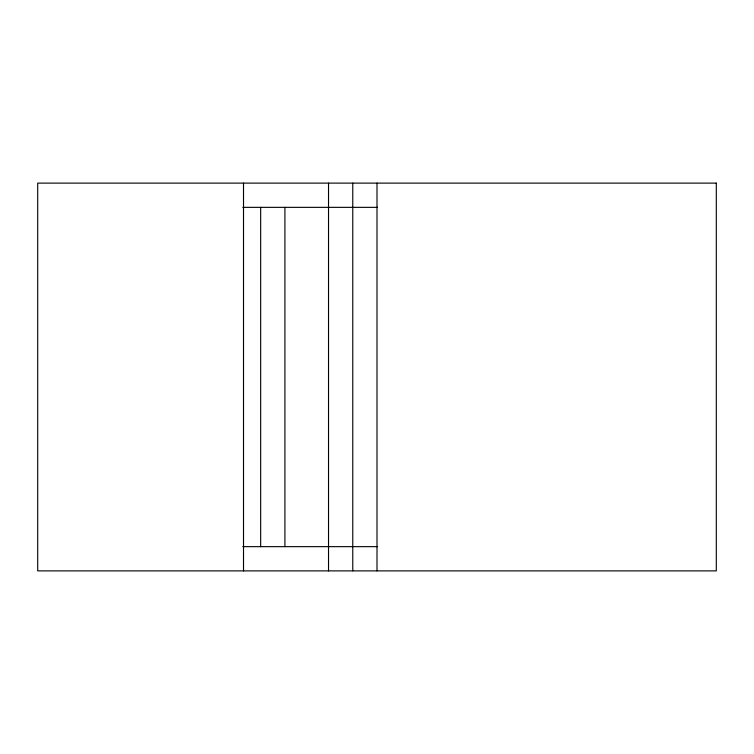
<?xml version="1.0" encoding="UTF-8"?>
<svg xmlns="http://www.w3.org/2000/svg" width="754" height="754" viewBox="0 0 754 754"><rect width="100%" height="100%" fill="white"/><g stroke="black" fill="none" stroke-linecap="round" stroke-linejoin="round"><path stroke-width="1.13" d="M242.797 207.35L377.509 207.35M242.797 546.65L377.509 546.65M377 183.118L377 570.882M352.768 183.118L352.768 570.882M328.527 183.118L328.527 570.882M284.908 207.35L284.908 546.65M260.667 207.35L260.667 546.65M243.514 183.118L243.514 570.882M716.3 183.118L37.7 183.118L37.7 570.882L716.3 570.882L716.3 183.118"/></g></svg>
